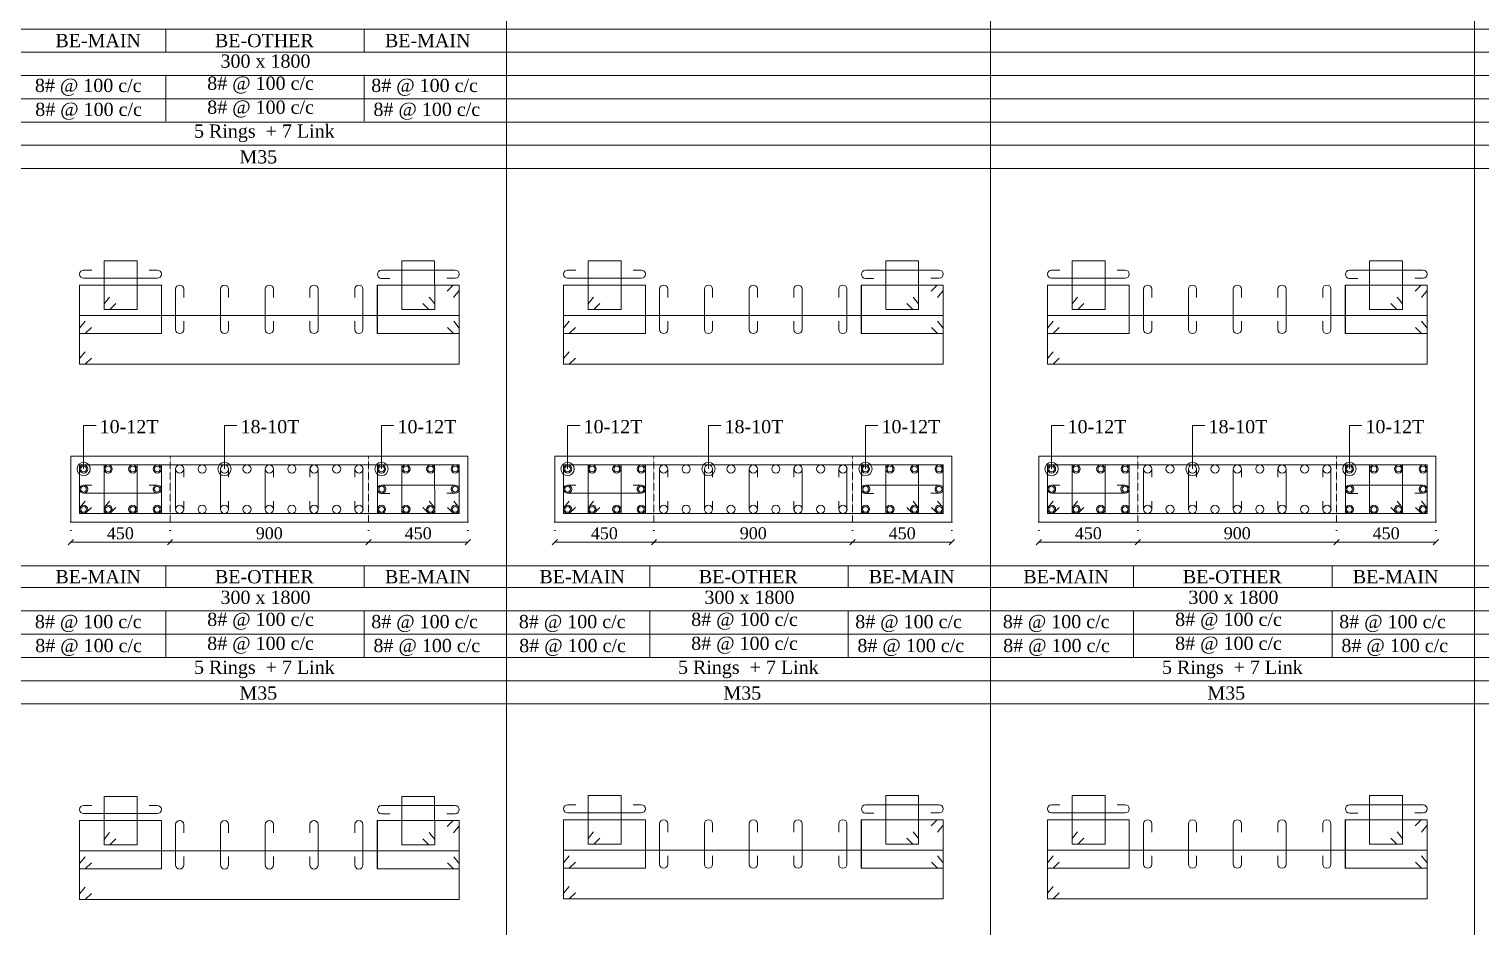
# Model space of a CAD drawing. Header units: millimetres. Extents: x 303 to 27724, y 300 to 68956.
# Drawn here: x 14593 to 21173, y 60661 to 64733 of the extents above; entities that cross this region are included whole.
import ezdxf

# ---------------------------------------------------------------- set-up
doc = ezdxf.new("R2010")
doc.units = ezdxf.units.MM
doc.linetypes.add('( Hidden )', pattern=[0.375, 0.25, -0.125])
doc.linetypes.add('DOT2', pattern=[0.125, 0, -0.125])
doc.layers.get('Defpoints').update_dxf_attribs({"lineweight": 0})
for name, color, linetype, lineweight in [('S-COL. STEEL DIA', 1, 'Continuous', 9), ('S-DIM FOOTING', 7, 'Continuous', 0), ('S-SECTION', 5, 'Continuous', 0), ('S-SECTION MARK', 7, 'Continuous', 0), ('S-SHEET', 7, 'Continuous', 0), ('S-STEEL', 1, 'Continuous', 9), ('S-STEEL-1', 1, 'Continuous', 0), ('S-STEEL-1 C.S.', 106, 'Continuous', 0), ('S-TEXT', 7, 'Continuous', 0)]:
    doc.layers.add(name, color=color, linetype=linetype, lineweight=lineweight)
doc.styles.add('AR', font='ARIALUNI.TTF', dxfattribs={"width": 0.8})
doc.styles.add('S-ROMANS', font='times.ttf')
doc.styles.add('TEXT', font='times.ttf')
doc.dimstyles.new('100', dxfattribs={"dimtxt": 180, "dimasz": 80, "dimexe": 0.18, "dimexo": 0.0625, "dimgap": 1, "dimtad": 1, "dimdec": 0, "dimzin": 0, "dimdsep": 46, "dimtxsty": 'AR', "dimblk": 'DOT', "dimcen": 0.09, "dimse1": 1, "dimse2": 1, "dimclrd": 50, "dimclrt": 256, "dimadec": 0, "dimazin": 0, "dimtfac": 1, "dimtdec": 0, "dimtix": 1, "dimtofl": 0, "dimtmove": 2, "dimatfit": 0, "dimfxl": 1, "dimtolj": 1, "dimtzin": 0, "dimlwd": -1, "dimarcsym": 0})
doc.dimstyles.new('SETU', dxfattribs={"dimtxt": 230, "dimasz": 0.2, "dimexe": 0.1, "dimexo": 0.1, "dimgap": 0.05, "dimtad": 1, "dimdec": 0, "dimzin": 0, "dimdsep": 46, "dimtxsty": 'TEXT', "dimblk": 'OBLIQUE', "dimcen": 0.09, "dimdle": 0.1, "dimclrd": 4, "dimclre": 256, "dimclrt": 256, "dimadec": 1, "dimazin": 0, "dimtfac": 1, "dimtdec": 0, "dimtix": 1, "dimtofl": 0, "dimtmove": 2, "dimatfit": 0, "dimfxl": 1, "dimtolj": 1, "dimtzin": 0, "dimlwd": -1, "dimlwe": -1, "dimarcsym": 1})

# ---------------------------------------------------------------- blocks, each defined once
blk = doc.blocks.new('*U6')
at = {"layer": 'S-COL. STEEL DIA', "lineweight": 5}
for radius in [18.5, 13, 13]:
    blk.add_circle((0, 0), radius, dxfattribs=at)
blk = doc.blocks.new('_Oblique')
at = {"color": 0, "linetype": 'ByBlock', "lineweight": -2}
blk.add_line((-0.5, -0.5), (0.5, 0.5), dxfattribs=at)
blk = doc.blocks.new('*D2163')
at = {"layer": 'Defpoints', "color": 0}
for p in [(14781.6, 62496), (15231.6, 62496), (15231.6, 62406.1)]:
    blk.add_point(p, dxfattribs=at)
at = {"layer": 'S-DIM FOOTING', "linetype": 'DOT2', "ltscale": 300}
for p, q in [((14781.6, 62495.9), (14781.6, 62406)), ((15231.6, 62495.9), (15231.6, 62406))]:
    blk.add_line(p, q, dxfattribs=at)
at = {"layer": 'S-DIM FOOTING', "ltscale": 300}
blk.add_line((14781.5, 62406.1), (15231.8, 62406.1), dxfattribs=at)
at = {"layer": 'S-DIM FOOTING', "linetype": 'ByBlock', "xscale": 24, "yscale": 24, "zscale": 24, "rotation": 180}
blk.add_blockref('_Oblique', (14781.6, 62406.1), dxfattribs=at)
at = {"layer": 'S-DIM FOOTING', "linetype": 'ByBlock', "xscale": 24, "yscale": 24, "zscale": 24}
blk.add_blockref('_Oblique', (15231.6, 62406.1), dxfattribs=at)
at = {"layer": 'S-DIM FOOTING', "insert": (15006.6, 62445.6), "char_height": 54, "attachment_point": 5, "style": 'TEXT'}
blk.add_mtext('\\A1;450', dxfattribs=at)
blk = doc.blocks.new('*D2164')
at = {"layer": 'Defpoints', "color": 0}
for p in [(15231.6, 62496), (16131.6, 62496), (16131.6, 62406.1)]:
    blk.add_point(p, dxfattribs=at)
at = {"layer": 'S-DIM FOOTING', "linetype": 'DOT2', "ltscale": 300}
for p, q in [((15231.6, 62495.9), (15231.6, 62406)), ((16131.6, 62495.9), (16131.6, 62406))]:
    blk.add_line(p, q, dxfattribs=at)
at = {"layer": 'S-DIM FOOTING', "ltscale": 300}
blk.add_line((15231.5, 62406.1), (16131.8, 62406.1), dxfattribs=at)
at = {"layer": 'S-DIM FOOTING', "linetype": 'ByBlock', "xscale": 24, "yscale": 24, "zscale": 24, "rotation": 180}
blk.add_blockref('_Oblique', (15231.6, 62406.1), dxfattribs=at)
at = {"layer": 'S-DIM FOOTING', "linetype": 'ByBlock', "xscale": 24, "yscale": 24, "zscale": 24}
blk.add_blockref('_Oblique', (16131.6, 62406.1), dxfattribs=at)
at = {"layer": 'S-DIM FOOTING', "insert": (15681.6, 62445.7), "char_height": 54, "attachment_point": 5, "style": 'TEXT'}
blk.add_mtext('\\A1;900', dxfattribs=at)
blk = doc.blocks.new('*D2165')
at = {"layer": 'Defpoints', "color": 0}
for p in [(16131.6, 62496), (16581.6, 62496), (16581.6, 62406.1)]:
    blk.add_point(p, dxfattribs=at)
at = {"layer": 'S-DIM FOOTING', "linetype": 'DOT2', "ltscale": 300}
for p, q in [((16131.6, 62495.9), (16131.6, 62406)), ((16581.6, 62495.9), (16581.6, 62406))]:
    blk.add_line(p, q, dxfattribs=at)
at = {"layer": 'S-DIM FOOTING', "ltscale": 300}
blk.add_line((16131.5, 62406.1), (16581.8, 62406.1), dxfattribs=at)
at = {"layer": 'S-DIM FOOTING', "linetype": 'ByBlock', "xscale": 24, "yscale": 24, "zscale": 24, "rotation": 180}
blk.add_blockref('_Oblique', (16131.6, 62406.1), dxfattribs=at)
at = {"layer": 'S-DIM FOOTING', "linetype": 'ByBlock', "xscale": 24, "yscale": 24, "zscale": 24}
blk.add_blockref('_Oblique', (16581.6, 62406.1), dxfattribs=at)
at = {"layer": 'S-DIM FOOTING', "insert": (16356.6, 62445.6), "char_height": 54, "attachment_point": 5, "style": 'TEXT'}
blk.add_mtext('\\A1;450', dxfattribs=at)
blk = doc.blocks.new('*U74')
at = {"layer": 'S-COL. STEEL DIA', "lineweight": 5}
blk.add_circle((0, 0), 18.5, dxfattribs=at)
blk = doc.blocks.new('_Dot')
at = {"linetype": 'ByBlock', "lineweight": -2}
blk.add_line((-0.5, 0), (-1, 0), dxfattribs=at)
at = {"linetype": 'ByBlock', "const_width": 0.5}
blk.add_lwpolyline([(-0.25, 0, 1), (0.25, 0, 1)], format="xyb", close=True, dxfattribs=at)
blk = doc.blocks.new('*D2214')
at = {"layer": 'Defpoints', "color": 0}
for p in [(16975.2, 62496), (17425.2, 62496), (17425.2, 62406.1)]:
    blk.add_point(p, dxfattribs=at)
at = {"layer": 'S-DIM FOOTING', "linetype": 'DOT2', "ltscale": 300}
for p, q in [((16975.2, 62495.9), (16975.2, 62406)), ((17425.2, 62495.9), (17425.2, 62406))]:
    blk.add_line(p, q, dxfattribs=at)
at = {"layer": 'S-DIM FOOTING', "ltscale": 300}
blk.add_line((16975.1, 62406.1), (17425.3, 62406.1), dxfattribs=at)
at = {"layer": 'S-DIM FOOTING', "linetype": 'ByBlock', "xscale": 24, "yscale": 24, "zscale": 24, "rotation": 180}
blk.add_blockref('_Oblique', (16975.2, 62406.1), dxfattribs=at)
at = {"layer": 'S-DIM FOOTING', "linetype": 'ByBlock', "xscale": 24, "yscale": 24, "zscale": 24}
blk.add_blockref('_Oblique', (17425.2, 62406.1), dxfattribs=at)
at = {"layer": 'S-DIM FOOTING', "insert": (17200.2, 62445.6), "char_height": 54, "attachment_point": 5, "style": 'TEXT'}
blk.add_mtext('\\A1;450', dxfattribs=at)
blk = doc.blocks.new('*D2215')
at = {"layer": 'Defpoints', "color": 0}
for p in [(17425.2, 62496), (18325.2, 62496), (18325.2, 62406.1)]:
    blk.add_point(p, dxfattribs=at)
at = {"layer": 'S-DIM FOOTING', "linetype": 'DOT2', "ltscale": 300}
for p, q in [((17425.2, 62495.9), (17425.2, 62406)), ((18325.2, 62495.9), (18325.2, 62406))]:
    blk.add_line(p, q, dxfattribs=at)
at = {"layer": 'S-DIM FOOTING', "ltscale": 300}
blk.add_line((17425.1, 62406.1), (18325.3, 62406.1), dxfattribs=at)
at = {"layer": 'S-DIM FOOTING', "linetype": 'ByBlock', "xscale": 24, "yscale": 24, "zscale": 24, "rotation": 180}
blk.add_blockref('_Oblique', (17425.2, 62406.1), dxfattribs=at)
at = {"layer": 'S-DIM FOOTING', "linetype": 'ByBlock', "xscale": 24, "yscale": 24, "zscale": 24}
blk.add_blockref('_Oblique', (18325.2, 62406.1), dxfattribs=at)
at = {"layer": 'S-DIM FOOTING', "insert": (17875.2, 62445.7), "char_height": 54, "attachment_point": 5, "style": 'TEXT'}
blk.add_mtext('\\A1;900', dxfattribs=at)
blk = doc.blocks.new('*D2216')
at = {"layer": 'Defpoints', "color": 0}
for p in [(18325.2, 62496), (18775.2, 62496), (18775.2, 62406.1)]:
    blk.add_point(p, dxfattribs=at)
at = {"layer": 'S-DIM FOOTING', "linetype": 'DOT2', "ltscale": 300}
for p, q in [((18325.2, 62495.9), (18325.2, 62406)), ((18775.2, 62495.9), (18775.2, 62406))]:
    blk.add_line(p, q, dxfattribs=at)
at = {"layer": 'S-DIM FOOTING', "ltscale": 300}
blk.add_line((18325.1, 62406.1), (18775.3, 62406.1), dxfattribs=at)
at = {"layer": 'S-DIM FOOTING', "linetype": 'ByBlock', "xscale": 24, "yscale": 24, "zscale": 24, "rotation": 180}
blk.add_blockref('_Oblique', (18325.2, 62406.1), dxfattribs=at)
at = {"layer": 'S-DIM FOOTING', "linetype": 'ByBlock', "xscale": 24, "yscale": 24, "zscale": 24}
blk.add_blockref('_Oblique', (18775.2, 62406.1), dxfattribs=at)
at = {"layer": 'S-DIM FOOTING', "insert": (18550.2, 62445.6), "char_height": 54, "attachment_point": 5, "style": 'TEXT'}
blk.add_mtext('\\A1;450', dxfattribs=at)
blk = doc.blocks.new('*D2265')
at = {"layer": 'Defpoints', "color": 0}
for p in [(19168.8, 62496), (19618.8, 62496), (19618.8, 62406.1)]:
    blk.add_point(p, dxfattribs=at)
at = {"layer": 'S-DIM FOOTING', "linetype": 'DOT2', "ltscale": 300}
for p, q in [((19168.8, 62495.9), (19168.8, 62406)), ((19618.8, 62495.9), (19618.8, 62406))]:
    blk.add_line(p, q, dxfattribs=at)
at = {"layer": 'S-DIM FOOTING', "ltscale": 300}
blk.add_line((19168.7, 62406.1), (19618.9, 62406.1), dxfattribs=at)
at = {"layer": 'S-DIM FOOTING', "linetype": 'ByBlock', "xscale": 24, "yscale": 24, "zscale": 24, "rotation": 180}
blk.add_blockref('_Oblique', (19168.8, 62406.1), dxfattribs=at)
at = {"layer": 'S-DIM FOOTING', "linetype": 'ByBlock', "xscale": 24, "yscale": 24, "zscale": 24}
blk.add_blockref('_Oblique', (19618.8, 62406.1), dxfattribs=at)
at = {"layer": 'S-DIM FOOTING', "insert": (19393.8, 62445.6), "char_height": 54, "attachment_point": 5, "style": 'TEXT'}
blk.add_mtext('\\A1;450', dxfattribs=at)
blk = doc.blocks.new('*D2266')
at = {"layer": 'Defpoints', "color": 0}
for p in [(19618.8, 62496), (20518.8, 62496), (20518.8, 62406.1)]:
    blk.add_point(p, dxfattribs=at)
at = {"layer": 'S-DIM FOOTING', "linetype": 'DOT2', "ltscale": 300}
for p, q in [((19618.8, 62495.9), (19618.8, 62406)), ((20518.8, 62495.9), (20518.8, 62406))]:
    blk.add_line(p, q, dxfattribs=at)
at = {"layer": 'S-DIM FOOTING', "ltscale": 300}
blk.add_line((19618.7, 62406.1), (20518.9, 62406.1), dxfattribs=at)
at = {"layer": 'S-DIM FOOTING', "linetype": 'ByBlock', "xscale": 24, "yscale": 24, "zscale": 24, "rotation": 180}
blk.add_blockref('_Oblique', (19618.8, 62406.1), dxfattribs=at)
at = {"layer": 'S-DIM FOOTING', "linetype": 'ByBlock', "xscale": 24, "yscale": 24, "zscale": 24}
blk.add_blockref('_Oblique', (20518.8, 62406.1), dxfattribs=at)
at = {"layer": 'S-DIM FOOTING', "insert": (20068.8, 62445.7), "char_height": 54, "attachment_point": 5, "style": 'TEXT'}
blk.add_mtext('\\A1;900', dxfattribs=at)
blk = doc.blocks.new('*D2267')
at = {"layer": 'Defpoints', "color": 0}
for p in [(20518.8, 62496), (20968.8, 62496), (20968.8, 62406.1)]:
    blk.add_point(p, dxfattribs=at)
at = {"layer": 'S-DIM FOOTING', "linetype": 'DOT2', "ltscale": 300}
for p, q in [((20518.8, 62495.9), (20518.8, 62406)), ((20968.8, 62495.9), (20968.8, 62406))]:
    blk.add_line(p, q, dxfattribs=at)
at = {"layer": 'S-DIM FOOTING', "ltscale": 300}
blk.add_line((20518.7, 62406.1), (20968.9, 62406.1), dxfattribs=at)
at = {"layer": 'S-DIM FOOTING', "linetype": 'ByBlock', "xscale": 24, "yscale": 24, "zscale": 24, "rotation": 180}
blk.add_blockref('_Oblique', (20518.8, 62406.1), dxfattribs=at)
at = {"layer": 'S-DIM FOOTING', "linetype": 'ByBlock', "xscale": 24, "yscale": 24, "zscale": 24}
blk.add_blockref('_Oblique', (20968.8, 62406.1), dxfattribs=at)
at = {"layer": 'S-DIM FOOTING', "insert": (20743.8, 62445.6), "char_height": 54, "attachment_point": 5, "style": 'TEXT'}
blk.add_mtext('\\A1;450', dxfattribs=at)

msp = doc.modelspace()

# ---------------------------------------------------------------- linework, layer by layer
at = {"layer": 'S-SECTION'}
for points, elevation in [([(16581.6, 62496), (16581.6, 62796), (14781.6, 62796), (14781.6, 62496)], -5.8), ([(18775.2, 62496), (18775.2, 62796), (16975.2, 62796), (16975.2, 62496)], -4.5), ([(20968.8, 62496), (20968.8, 62796), (19168.8, 62796), (19168.8, 62496)], -7.6)]:
    msp.add_lwpolyline(points, close=True, dxfattribs=dict(at, elevation=elevation))
at = {"layer": 'S-SHEET'}
for p, q in [((16756.3, 68956, 1.3), (16756.3, 299.8, 1.9)), ((18949.8, 68956, 2.2), (18949.8, 299.8, 2.7)), ((21143.4, 68956, 3), (21143.4, 299.8, 3.5)), ((303, 64732.7, -1.1), (27724.1, 64732.7, -1.1)), ((15212.1, 64730.2, -6.7), (15212.1, 64630.6, -6.7)), ((16112.1, 64730.2, -6.7), (16112.1, 64630.6, -6.7)), ((303, 64627.5, -1.1), (27724.1, 64627.5, -1.1)), ((303, 64522.2, -1.1), (27724.1, 64522.2, -1.1)), ((303, 64522.2, -1.1), (27724.1, 64522.2, -1.1)), ((15212.1, 64525.4, -6.7), (15212.1, 64314.1, -6.7)), ((16112.1, 64525.4, -6.7), (16112.1, 64314.1, -6.7)), ((303, 64416.4, -1.1), (27724.1, 64416.4, -1.1)), ((303, 64310.9, -1.1), (27724.1, 64310.9, -1.1)), ((303, 64205.4, -1.1), (27724.1, 64205.4, -1.1)), ((303, 62298.9, 6.9), (27724.1, 62298.9, 6.9)), ((15212.1, 62298.8, -6.5), (15212.1, 62199.2, -6.5)), ((16112.1, 62298.8, -6.5), (16112.1, 62199.2, -6.5)), ((17405.7, 62298.8, -5.2), (17405.7, 62199.2, -5.2)), ((18305.7, 62298.8, -5.2), (18305.7, 62199.2, -5.2)), ((19599.2, 62298.8, -2.5), (19599.2, 62199.2, -2.5)), ((20499.2, 62298.8, -2.5), (20499.2, 62199.2, -2.5)), ((303, 62199.4, -1), (27724.1, 62199.4, -1)), ((303, 62199.4, 7.1), (27724.1, 62199.4, 7)), ((303, 62094.2, -1), (27724.1, 62094.2, -1)), ((303, 62094.2, -1), (27724.1, 62094.2, -1)), ((15212.1, 62094, -6.5), (15212.1, 61882.7, -6.5)), ((16112.1, 62094, -6.5), (16112.1, 61882.7, -6.5)), ((17405.7, 62094, -5.2), (17405.7, 61882.7, -5.2)), ((18305.7, 62094, -5.2), (18305.7, 61882.7, -5.2)), ((19599.2, 62094, -2.5), (19599.2, 61882.7, -2.5)), ((20499.2, 62094, -2.5), (20499.2, 61882.7, -2.5)), ((303, 61988.4, -1), (27724.1, 61988.4, -1)), ((303, 61882.9, -1), (27724.1, 61882.9, -1)), ((303, 61777.4, -1), (27724.1, 61777.4, -1))]:
    msp.add_line(p, q, dxfattribs=at)
at = {"layer": 'S-SHEET', "color": 0}
for p, q in [((303, 64099.9, -1.1), (27724.1, 64099.9, -1.1)), ((303, 61671.9, -1), (27724.1, 61671.9, -1))]:
    msp.add_line(p, q, dxfattribs=at)
at = {"layer": 'S-STEEL', "color": 3}
for points, elevation in [([(14877.8, 63639.6), (14840.1, 63639.6, 1), (14840.1, 63602.7), (15174, 63602.4, 1), (15174, 63639.3), (15136.8, 63639.3)], -6.1), ([(16227.8, 63602.1), (16190.1, 63602.1, -1), (16190.1, 63639), (16524, 63639.3, -1), (16524, 63602.4), (16486.8, 63602.4)], -6.1), ([(17071.4, 63639.6), (17033.7, 63639.6, 1), (17033.7, 63602.7), (17367.6, 63602.4, 1), (17367.6, 63639.3), (17330.3, 63639.3)], -4.9), ([(18421.4, 63602.1), (18383.7, 63602.1, -1), (18383.7, 63639), (18717.6, 63639.3, -1), (18717.6, 63602.4), (18680.3, 63602.4)], -4.9), ([(19264.9, 63639.6), (19227.2, 63639.6, 1), (19227.2, 63602.7), (19561.1, 63602.4, 1), (19561.1, 63639.3), (19523.9, 63639.3)], -8), ([(20614.9, 63602.1), (20577.2, 63602.1, -1), (20577.2, 63639), (20911.1, 63639.3, -1), (20911.1, 63602.4), (20873.9, 63602.4)], -8), ([(15294, 63407.6), (15294, 63369.9, -1), (15257.1, 63369.9), (15257.1, 63553, -1), (15294, 63553), (15294, 63515.7)], -5.8), ([(15497.3, 63407.6), (15497.3, 63369.9, -1), (15460.4, 63369.9), (15460.4, 63553, -1), (15497.3, 63553), (15497.3, 63515.7)], -5.8), ([(15700.5, 63407.6), (15700.5, 63369.9, -1), (15663.6, 63369.9), (15663.6, 63553, -1), (15700.5, 63553), (15700.5, 63515.7)], -5.8), ([(15866, 63407.6), (15866, 63369.9, 1), (15902.9, 63369.9), (15902.9, 63553, 1), (15866, 63553), (15866, 63515.7)], -5.8), ([(16069.2, 63407.6), (16069.2, 63369.9, 1), (16106.1, 63369.9), (16106.1, 63553, 1), (16069.2, 63553), (16069.2, 63515.7)], -5.8), ([(17487.6, 63407.6), (17487.6, 63369.9, -1), (17450.7, 63369.9), (17450.7, 63553, -1), (17487.6, 63553), (17487.6, 63515.7)], -4.5), ([(17690.8, 63407.6), (17690.8, 63369.9, -1), (17653.9, 63369.9), (17653.9, 63553, -1), (17690.8, 63553), (17690.8, 63515.7)], -4.5), ([(17894.1, 63407.6), (17894.1, 63369.9, -1), (17857.2, 63369.9), (17857.2, 63553, -1), (17894.1, 63553), (17894.1, 63515.7)], -4.5), ([(18059.6, 63407.6), (18059.6, 63369.9, 1), (18096.5, 63369.9), (18096.5, 63553, 1), (18059.6, 63553), (18059.6, 63515.7)], -4.5), ([(18262.8, 63407.6), (18262.8, 63369.9, 1), (18299.7, 63369.9), (18299.7, 63553, 1), (18262.8, 63553), (18262.8, 63515.7)], -4.5), ([(19681.2, 63407.6), (19681.2, 63369.9, -1), (19644.3, 63369.9), (19644.3, 63553, -1), (19681.2, 63553), (19681.2, 63515.7)], -7.6), ([(19884.4, 63407.6), (19884.4, 63369.9, -1), (19847.5, 63369.9), (19847.5, 63553, -1), (19884.4, 63553), (19884.4, 63515.7)], -7.6), ([(20087.6, 63407.6), (20087.6, 63369.9, -1), (20050.7, 63369.9), (20050.7, 63553, -1), (20087.6, 63553), (20087.6, 63515.7)], -7.6), ([(20253.2, 63407.6), (20253.2, 63369.9, 1), (20290.1, 63369.9), (20290.1, 63553, 1), (20253.2, 63553), (20253.2, 63515.7)], -7.6), ([(20456.4, 63407.6), (20456.4, 63369.9, 1), (20493.3, 63369.9), (20493.3, 63553, 1), (20456.4, 63553), (20456.4, 63515.7)], -7.6), ([(15294, 62699.8), (15294, 62737.5, 1), (15257.1, 62737.5), (15257.1, 62554.4, 1), (15294, 62554.4), (15294, 62591.7)], -5.8), ([(15497.3, 62699.8), (15497.3, 62737.5, 1), (15460.4, 62737.5), (15460.4, 62554.4, 1), (15497.3, 62554.4), (15497.3, 62591.7)], -5.8), ([(15700.5, 62699.8), (15700.5, 62737.5, 1), (15663.6, 62737.5), (15663.6, 62554.4, 1), (15700.5, 62554.4), (15700.5, 62591.7)], -5.8), ([(15866, 62699.8), (15866, 62737.5, -1), (15902.9, 62737.5), (15902.9, 62554.4, -1), (15866, 62554.4), (15866, 62591.7)], -5.8), ([(16069.2, 62699.8), (16069.2, 62737.5, -1), (16106.1, 62737.5), (16106.1, 62554.4, -1), (16069.2, 62554.4), (16069.2, 62591.7)], -5.8), ([(17487.6, 62699.8), (17487.6, 62737.5, 1), (17450.7, 62737.5), (17450.7, 62554.4, 1), (17487.6, 62554.4), (17487.6, 62591.7)], -4.5), ([(17690.8, 62699.8), (17690.8, 62737.5, 1), (17653.9, 62737.5), (17653.9, 62554.4, 1), (17690.8, 62554.4), (17690.8, 62591.7)], -4.5), ([(17894.1, 62699.8), (17894.1, 62737.5, 1), (17857.2, 62737.5), (17857.2, 62554.4, 1), (17894.1, 62554.4), (17894.1, 62591.7)], -4.5), ([(18059.6, 62699.8), (18059.6, 62737.5, -1), (18096.5, 62737.5), (18096.5, 62554.4, -1), (18059.6, 62554.4), (18059.6, 62591.7)], -4.5), ([(18262.8, 62699.8), (18262.8, 62737.5, -1), (18299.7, 62737.5), (18299.7, 62554.4, -1), (18262.8, 62554.4), (18262.8, 62591.7)], -4.5), ([(19681.2, 62699.8), (19681.2, 62737.5, 1), (19644.3, 62737.5), (19644.3, 62554.4, 1), (19681.2, 62554.4), (19681.2, 62591.7)], -7.6), ([(19884.4, 62699.8), (19884.4, 62737.5, 1), (19847.5, 62737.5), (19847.5, 62554.4, 1), (19884.4, 62554.4), (19884.4, 62591.7)], -7.6), ([(20087.6, 62699.8), (20087.6, 62737.5, 1), (20050.7, 62737.5), (20050.7, 62554.4, 1), (20087.6, 62554.4), (20087.6, 62591.7)], -7.6), ([(20253.2, 62699.8), (20253.2, 62737.5, -1), (20290.1, 62737.5), (20290.1, 62554.4, -1), (20253.2, 62554.4), (20253.2, 62591.7)], -7.6), ([(20456.4, 62699.8), (20456.4, 62737.5, -1), (20493.3, 62737.5), (20493.3, 62554.4, -1), (20456.4, 62554.4), (20456.4, 62591.7)], -7.6), ([(14877.8, 62664.7), (14840.1, 62664.7, 1), (14840.1, 62627.7), (15174, 62627.5, 1), (15174, 62664.4), (15136.8, 62664.4)], -6.1), ([(16227.8, 62627.1), (16190.1, 62627.1, -1), (16190.1, 62664), (16524, 62664.3, -1), (16524, 62627.4), (16486.8, 62627.4)], -6.1), ([(17071.4, 62664.7), (17033.7, 62664.7, 1), (17033.7, 62627.7), (17367.6, 62627.5, 1), (17367.6, 62664.4), (17330.3, 62664.4)], -4.9), ([(18421.4, 62627.1), (18383.7, 62627.1, -1), (18383.7, 62664), (18717.6, 62664.3, -1), (18717.6, 62627.4), (18680.3, 62627.4)], -4.9), ([(19264.9, 62664.7), (19227.2, 62664.7, 1), (19227.2, 62627.7), (19561.1, 62627.5, 1), (19561.1, 62664.4), (19523.9, 62664.4)], -8), ([(20614.9, 62627.1), (20577.2, 62627.1, -1), (20577.2, 62664), (20911.1, 62664.3, -1), (20911.1, 62627.4), (20873.9, 62627.4)], -8), ([(14877.8, 61211.8), (14840.1, 61211.8, 1), (14840.1, 61174.9), (15174, 61174.6, 1), (15174, 61211.5), (15136.8, 61211.5)], 7.4), ([(16227.8, 61174.2), (16190.1, 61174.2, -1), (16190.1, 61211.1), (16524, 61211.4, -1), (16524, 61174.5), (16486.8, 61174.5)], 7.4), ([(17071.4, 61215), (17033.7, 61215, 1), (17033.7, 61178.1), (17367.6, 61177.8, 1), (17367.6, 61214.7), (17330.3, 61214.7)], -5.1), ([(18421.4, 61177.4), (18383.7, 61177.4, -1), (18383.7, 61214.3), (18717.6, 61214.6, -1), (18717.6, 61177.7), (18680.3, 61177.7)], -5.1), ([(19264.9, 61215), (19227.2, 61215, 1), (19227.2, 61178.1), (19561.1, 61177.8, 1), (19561.1, 61214.7), (19523.9, 61214.7)], -8.2), ([(20614.9, 61177.4), (20577.2, 61177.4, -1), (20577.2, 61214.3), (20911.1, 61214.6, -1), (20911.1, 61177.7), (20873.9, 61177.7)], -8.2), ([(15294, 60979.7), (15294, 60942, -1), (15257.1, 60942), (15257.1, 61125.1, -1), (15294, 61125.1), (15294, 61087.9)], 7.7), ([(15497.3, 60979.7), (15497.3, 60942, -1), (15460.4, 60942), (15460.4, 61125.1, -1), (15497.3, 61125.1), (15497.3, 61087.9)], 7.7), ([(15700.5, 60979.7), (15700.5, 60942, -1), (15663.6, 60942), (15663.6, 61125.1, -1), (15700.5, 61125.1), (15700.5, 61087.9)], 7.7), ([(15866, 60979.7), (15866, 60942, 1), (15902.9, 60942), (15902.9, 61125.1, 1), (15866, 61125.1), (15866, 61087.9)], 7.7), ([(16069.2, 60979.7), (16069.2, 60942, 1), (16106.1, 60942), (16106.1, 61125.1, 1), (16069.2, 61125.1), (16069.2, 61087.9)], 7.7), ([(17487.6, 60982.9), (17487.6, 60945.2, -1), (17450.7, 60945.2), (17450.7, 61128.3, -1), (17487.6, 61128.3), (17487.6, 61091)], -4.7), ([(17690.8, 60982.9), (17690.8, 60945.2, -1), (17653.9, 60945.2), (17653.9, 61128.3, -1), (17690.8, 61128.3), (17690.8, 61091)], -4.7), ([(17894.1, 60982.9), (17894.1, 60945.2, -1), (17857.2, 60945.2), (17857.2, 61128.3, -1), (17894.1, 61128.3), (17894.1, 61091)], -4.7), ([(18059.6, 60982.9), (18059.6, 60945.2, 1), (18096.5, 60945.2), (18096.5, 61128.3, 1), (18059.6, 61128.3), (18059.6, 61091)], -4.7), ([(18262.8, 60982.9), (18262.8, 60945.2, 1), (18299.7, 60945.2), (18299.7, 61128.3, 1), (18262.8, 61128.3), (18262.8, 61091)], -4.7), ([(19681.2, 60982.9), (19681.2, 60945.2, -1), (19644.3, 60945.2), (19644.3, 61128.3, -1), (19681.2, 61128.3), (19681.2, 61091)], -7.8), ([(19884.4, 60982.9), (19884.4, 60945.2, -1), (19847.5, 60945.2), (19847.5, 61128.3, -1), (19884.4, 61128.3), (19884.4, 61091)], -7.8), ([(20087.6, 60982.9), (20087.6, 60945.2, -1), (20050.7, 60945.2), (20050.7, 61128.3, -1), (20087.6, 61128.3), (20087.6, 61091)], -7.8), ([(20253.2, 60982.9), (20253.2, 60945.2, 1), (20290.1, 60945.2), (20290.1, 61128.3, 1), (20253.2, 61128.3), (20253.2, 61091)], -7.8), ([(20456.4, 60982.9), (20456.4, 60945.2, 1), (20493.3, 60945.2), (20493.3, 61128.3, 1), (20456.4, 61128.3), (20456.4, 61091)], -7.8)]:
    msp.add_lwpolyline(points, format="xyb", dxfattribs=dict(at, elevation=elevation))
at = {"layer": 'S-STEEL', "color": 1}
for points, elevation in [([(16488.1, 63544.2), (16515.6, 63571.5), (16541.7, 63571.5), (16541.7, 63351.5), (16170.9, 63351.5), (16170.9, 63571.5), (16541.7, 63571.5), (16541.7, 63546.5), (16516.5, 63515.6)], -5.8), ([(18681.7, 63544.2), (18709.2, 63571.5), (18735.2, 63571.5), (18735.2, 63351.5), (18364.4, 63351.5), (18364.4, 63571.5), (18735.2, 63571.5), (18735.2, 63546.5), (18710, 63515.6)], -4.5), ([(20875.2, 63544.2), (20902.8, 63571.5), (20928.8, 63571.5), (20928.8, 63351.5), (20558, 63351.5), (20558, 63571.5), (20928.8, 63571.5), (20928.8, 63546.5), (20903.6, 63515.6)], -7.6), ([(14875.2, 63240.7), (14847.7, 63213.4), (14821.6, 63213.4), (14821.6, 63433.4), (16542.4, 63433.4), (16542.4, 63213.4), (14821.6, 63213.4), (14821.6, 63238.4), (14846.8, 63269.3)], -5.8), ([(17068.8, 63240.7), (17041.2, 63213.4), (17015.2, 63213.4), (17015.2, 63433.4), (18736, 63433.4), (18736, 63213.4), (17015.2, 63213.4), (17015.2, 63238.4), (17040.4, 63269.3)], -4.5), ([(19262.3, 63240.7), (19234.8, 63213.4), (19208.8, 63213.4), (19208.8, 63433.4), (20929.6, 63433.4), (20929.6, 63213.4), (19208.8, 63213.4), (19208.8, 63238.4), (19234, 63269.3)], -7.6), ([(14875.2, 62563.3), (14847.7, 62536), (14821.6, 62536), (14821.6, 62756), (16542.4, 62756), (16542.4, 62536), (14821.6, 62536), (14821.6, 62561), (14846.8, 62591.9)], -5.8), ([(17068.8, 62563.3), (17041.2, 62536), (17015.2, 62536), (17015.2, 62756), (18736, 62756), (18736, 62536), (17015.2, 62536), (17015.2, 62561), (17040.4, 62591.9)], -4.5), ([(19262.3, 62563.3), (19234.8, 62536), (19208.8, 62536), (19208.8, 62756), (20929.6, 62756), (20929.6, 62536), (19208.8, 62536), (19208.8, 62561), (19234, 62591.9)], -7.6), ([(16488.1, 61116.3), (16515.6, 61143.6), (16541.7, 61143.6), (16541.7, 60923.6), (16170.9, 60923.6), (16170.9, 61143.6), (16541.7, 61143.6), (16541.7, 61118.6), (16516.5, 61087.7)], 7.7), ([(18681.7, 61119.5), (18709.2, 61146.8), (18735.2, 61146.8), (18735.2, 60926.8), (18364.4, 60926.8), (18364.4, 61146.8), (18735.2, 61146.8), (18735.2, 61121.8), (18710, 61090.9)], -4.7), ([(20875.2, 61119.5), (20902.8, 61146.8), (20928.8, 61146.8), (20928.8, 60926.8), (20558, 60926.8), (20558, 61146.8), (20928.8, 61146.8), (20928.8, 61121.8), (20903.6, 61090.9)], -7.8), ([(14875.2, 60812.8), (14847.7, 60785.5), (14821.6, 60785.5), (14821.6, 61005.5), (16542.4, 61005.5), (16542.4, 60785.5), (14821.6, 60785.5), (14821.6, 60810.6), (14846.8, 60841.4)], 7.7), ([(17068.8, 60816), (17041.2, 60788.7), (17015.2, 60788.7), (17015.2, 61008.7), (18736, 61008.7), (18736, 60788.7), (17015.2, 60788.7), (17015.2, 60813.7), (17040.4, 60844.6)], -4.7), ([(19262.3, 60816), (19234.8, 60788.7), (19208.8, 60788.7), (19208.8, 61008.7), (20929.6, 61008.7), (20929.6, 60788.7), (19208.8, 60788.7), (19208.8, 60813.7), (19234, 60844.6)], -7.8)]:
    msp.add_lwpolyline(points, dxfattribs=dict(at, elevation=elevation))
at = {"layer": 'S-STEEL-1', "color": 41}
for points, elevation in [([(14986.5, 63488.2), (14959, 63460.9), (14932.9, 63460.9), (14932.9, 63680.9), (15082.3, 63680.9), (15082.3, 63460.9), (14932.9, 63460.9), (14932.9, 63485.9), (14958.1, 63516.8)], -5.8), ([(16377.6, 63488.2), (16405.1, 63460.9), (16431.2, 63460.9), (16431.1, 63680.9), (16281.7, 63680.9), (16281.7, 63460.9), (16431.2, 63460.9), (16431.2, 63485.9), (16406, 63516.8)], -5.8), ([(17180, 63488.2), (17152.5, 63460.9), (17126.5, 63460.9), (17126.5, 63680.9), (17275.9, 63680.9), (17275.9, 63460.9), (17126.5, 63460.9), (17126.5, 63485.9), (17151.7, 63516.8)], -4.5), ([(18571.2, 63488.2), (18598.7, 63460.9), (18624.7, 63460.9), (18624.7, 63680.9), (18475.3, 63680.9), (18475.3, 63460.9), (18624.7, 63460.9), (18624.7, 63485.9), (18599.5, 63516.8)], -4.5), ([(19373.6, 63488.2), (19346.1, 63460.9), (19320.1, 63460.9), (19320.1, 63680.9), (19469.5, 63680.9), (19469.5, 63460.9), (19320.1, 63460.9), (19320.1, 63485.9), (19345.3, 63516.8)], -7.6), ([(20764.7, 63488.2), (20792.3, 63460.9), (20818.3, 63460.9), (20818.3, 63680.9), (20668.9, 63680.9), (20668.9, 63460.9), (20818.3, 63460.9), (20818.3, 63485.9), (20793.1, 63516.8)], -7.6), ([(14986.5, 62563.3), (14959, 62536), (14932.9, 62536), (14932.9, 62756), (15082.3, 62756), (15082.3, 62536), (14932.9, 62536), (14932.9, 62561), (14958.1, 62591.9)], -5.8), ([(16377.6, 62563.3), (16405.1, 62536), (16431.2, 62536), (16431.1, 62756), (16281.7, 62756), (16281.7, 62536), (16431.2, 62536), (16431.2, 62561), (16406, 62591.9)], -5.8), ([(17180, 62563.3), (17152.5, 62536), (17126.5, 62536), (17126.5, 62756), (17275.9, 62756), (17275.9, 62536), (17126.5, 62536), (17126.5, 62561), (17151.7, 62591.9)], -4.5), ([(18571.2, 62563.3), (18598.7, 62536), (18624.7, 62536), (18624.7, 62756), (18475.3, 62756), (18475.3, 62536), (18624.7, 62536), (18624.7, 62561), (18599.5, 62591.9)], -4.5), ([(19373.6, 62563.3), (19346.1, 62536), (19320.1, 62536), (19320.1, 62756), (19469.5, 62756), (19469.5, 62536), (19320.1, 62536), (19320.1, 62561), (19345.3, 62591.9)], -7.6), ([(20764.7, 62563.3), (20792.3, 62536), (20818.3, 62536), (20818.3, 62756), (20668.9, 62756), (20668.9, 62536), (20818.3, 62536), (20818.3, 62561), (20793.1, 62591.9)], -7.6), ([(14986.5, 61060.3), (14959, 61033), (14932.9, 61033), (14932.9, 61253), (15082.3, 61253), (15082.3, 61033), (14932.9, 61033), (14932.9, 61058), (14958.1, 61088.9)], 7.7), ([(16377.6, 61060.3), (16405.1, 61033), (16431.2, 61033), (16431.1, 61253), (16281.7, 61253), (16281.7, 61033), (16431.2, 61033), (16431.2, 61058), (16406, 61088.9)], 7.7), ([(17180, 61063.5), (17152.5, 61036.2), (17126.5, 61036.2), (17126.5, 61256.2), (17275.9, 61256.2), (17275.9, 61036.2), (17126.5, 61036.2), (17126.5, 61061.2), (17151.7, 61092.1)], -4.7), ([(18571.2, 61063.5), (18598.7, 61036.2), (18624.7, 61036.2), (18624.7, 61256.2), (18475.3, 61256.2), (18475.3, 61036.2), (18624.7, 61036.2), (18624.7, 61061.2), (18599.5, 61092.1)], -4.7), ([(19373.6, 61063.5), (19346.1, 61036.2), (19320.1, 61036.2), (19320.1, 61256.2), (19469.5, 61256.2), (19469.5, 61036.2), (19320.1, 61036.2), (19320.1, 61061.2), (19345.3, 61092.1)], -7.8), ([(20764.7, 61063.5), (20792.3, 61036.2), (20818.3, 61036.2), (20818.3, 61256.2), (20668.9, 61256.2), (20668.9, 61036.2), (20818.3, 61036.2), (20818.3, 61061.2), (20793.1, 61092.1)], -7.8)]:
    msp.add_lwpolyline(points, dxfattribs=dict(at, elevation=elevation))
at = {"layer": 'S-STEEL-1', "color": 6}
for points, elevation in [([(14875.2, 63378.8), (14847.7, 63351.5), (14821.6, 63351.5), (14821.6, 63571.5), (15192.4, 63571.5), (15192.4, 63351.5), (14821.6, 63351.5), (14821.6, 63376.5), (14846.8, 63407.4)], -5.8), ([(16488.9, 63378.8), (16516.4, 63351.5), (16542.4, 63351.5), (16542.4, 63571.5), (16171.6, 63571.5), (16171.6, 63351.5), (16542.4, 63351.5), (16542.4, 63376.5), (16517.3, 63407.4)], -5.8), ([(17068.8, 63378.8), (17041.2, 63351.5), (17015.2, 63351.5), (17015.2, 63571.5), (17386, 63571.5), (17386, 63351.5), (17015.2, 63351.5), (17015.2, 63376.5), (17040.4, 63407.4)], -4.5), ([(18682.5, 63378.8), (18710, 63351.5), (18736, 63351.5), (18736, 63571.5), (18365.2, 63571.5), (18365.2, 63351.5), (18736, 63351.5), (18736, 63376.5), (18710.8, 63407.4)], -4.5), ([(19262.3, 63378.8), (19234.8, 63351.5), (19208.8, 63351.5), (19208.8, 63571.5), (19579.6, 63571.5), (19579.6, 63351.5), (19208.8, 63351.5), (19208.8, 63376.5), (19234, 63407.4)], -7.6), ([(20876, 63378.8), (20903.6, 63351.5), (20929.6, 63351.5), (20929.6, 63571.5), (20558.8, 63571.5), (20558.8, 63351.5), (20929.6, 63351.5), (20929.6, 63376.5), (20904.4, 63407.4)], -7.6), ([(14875.2, 62563.3), (14847.7, 62536), (14821.6, 62536), (14821.6, 62756), (15192.4, 62756), (15192.4, 62536), (14821.6, 62536), (14821.6, 62561), (14846.8, 62591.9)], -5.8), ([(16488.9, 62563.3), (16516.4, 62536), (16542.4, 62536), (16542.4, 62756), (16171.6, 62756), (16171.6, 62536), (16542.4, 62536), (16542.4, 62561), (16517.3, 62591.9)], -5.8), ([(17068.8, 62563.3), (17041.2, 62536), (17015.2, 62536), (17015.2, 62756), (17386, 62756), (17386, 62536), (17015.2, 62536), (17015.2, 62561), (17040.4, 62591.9)], -4.5), ([(18682.5, 62563.3), (18710, 62536), (18736, 62536), (18736, 62756), (18365.2, 62756), (18365.2, 62536), (18736, 62536), (18736, 62561), (18710.8, 62591.9)], -4.5), ([(19262.3, 62563.3), (19234.8, 62536), (19208.8, 62536), (19208.8, 62756), (19579.6, 62756), (19579.6, 62536), (19208.8, 62536), (19208.8, 62561), (19234, 62591.9)], -7.6), ([(20876, 62563.3), (20903.6, 62536), (20929.6, 62536), (20929.6, 62756), (20558.8, 62756), (20558.8, 62536), (20929.6, 62536), (20929.6, 62561), (20904.4, 62591.9)], -7.6), ([(14875.2, 60950.9), (14847.7, 60923.6), (14821.6, 60923.6), (14821.6, 61143.6), (15192.4, 61143.6), (15192.4, 60923.6), (14821.6, 60923.6), (14821.6, 60948.6), (14846.8, 60979.5)], 7.7), ([(16488.9, 60950.9), (16516.4, 60923.6), (16542.4, 60923.6), (16542.4, 61143.6), (16171.6, 61143.6), (16171.6, 60923.6), (16542.4, 60923.6), (16542.4, 60948.6), (16517.3, 60979.5)], 7.7), ([(17068.8, 60954.1), (17041.2, 60926.8), (17015.2, 60926.8), (17015.2, 61146.8), (17386, 61146.8), (17386, 60926.8), (17015.2, 60926.8), (17015.2, 60951.8), (17040.4, 60982.7)], -4.7), ([(18682.5, 60954.1), (18710, 60926.8), (18736, 60926.8), (18736, 61146.8), (18365.2, 61146.8), (18365.2, 60926.8), (18736, 60926.8), (18736, 60951.8), (18710.8, 60982.7)], -4.7), ([(19262.3, 60954.1), (19234.8, 60926.8), (19208.8, 60926.8), (19208.8, 61146.8), (19579.6, 61146.8), (19579.6, 60926.8), (19208.8, 60926.8), (19208.8, 60951.8), (19234, 60982.7)], -7.8), ([(20876, 60954.1), (20903.6, 60926.8), (20929.6, 60926.8), (20929.6, 61146.8), (20558.8, 61146.8), (20558.8, 60926.8), (20929.6, 60926.8), (20929.6, 60951.8), (20904.4, 60982.7)], -7.8)]:
    msp.add_lwpolyline(points, dxfattribs=dict(at, elevation=elevation))
at = {"layer": 'S-STEEL-1 C.S.', "color": 8, "linetype": '( Hidden )'}
for p, q in [((15231.6, 62496, -5.8), (15231.6, 62796, -5.8)), ((16131.6, 62496, -5.8), (16131.6, 62796, -5.8)), ((17425.2, 62496, -4.5), (17425.2, 62796, -4.5)), ((18325.2, 62496, -4.5), (18325.2, 62796, -4.5)), ((19618.8, 62496, -7.6), (19618.8, 62796, -7.6)), ((20518.8, 62496, -7.6), (20518.8, 62796, -7.6))]:
    msp.add_line(p, q, dxfattribs=at)

# ---------------------------------------------------------------- block references
at = {"layer": 'S-COL. STEEL DIA', "xscale": -1, "rotation": 180}
for name, p in [('*U6', (14840.1, 62737.5, -5.8)), ('*U74', (15275.6, 62737.5, -5.8)), ('*U74', (15377.2, 62737.5, -5.8)), ('*U74', (15478.8, 62737.5, -5.8)), ('*U74', (15580.4, 62737.5, -5.8)), ('*U74', (15682, 62737.5, -5.8)), ('*U74', (15783.7, 62737.5, -5.8)), ('*U74', (15885.3, 62737.5, -5.8)), ('*U74', (15986.9, 62737.5, -5.8)), ('*U74', (16088.5, 62737.5, -5.8)), ('*U6', (16190.1, 62737.5, -5.8)), ('*U6', (16301.4, 62737.5, -5.8)), ('*U6', (16412.7, 62737.5, -5.8)), ('*U6', (17033.7, 62737.5, -4.5)), ('*U74', (17469.2, 62737.5, -4.5)), ('*U74', (17570.8, 62737.5, -4.5)), ('*U74', (17672.4, 62737.5, -4.5)), ('*U74', (17774, 62737.5, -4.5)), ('*U74', (17875.6, 62737.5, -4.5)), ('*U74', (17977.2, 62737.5, -4.5)), ('*U74', (18078.8, 62737.5, -4.5)), ('*U74', (18180.4, 62737.5, -4.5)), ('*U74', (18282.1, 62737.5, -4.5)), ('*U6', (18383.7, 62737.5, -4.5)), ('*U6', (18495, 62737.5, -4.5)), ('*U6', (18606.3, 62737.5, -4.5)), ('*U6', (19227.2, 62737.5, -7.6)), ('*U74', (19662.7, 62737.5, -7.6)), ('*U74', (19764.3, 62737.5, -7.6)), ('*U74', (19865.9, 62737.5, -7.6)), ('*U74', (19967.6, 62737.5, -7.6)), ('*U74', (20069.2, 62737.5, -7.6)), ('*U74', (20170.8, 62737.5, -7.6)), ('*U74', (20272.4, 62737.5, -7.6)), ('*U74', (20374, 62737.5, -7.6)), ('*U74', (20475.6, 62737.5, -7.6)), ('*U6', (20577.2, 62737.5, -7.6)), ('*U6', (20688.5, 62737.5, -7.6)), ('*U6', (20799.8, 62737.5, -7.6))]:
    msp.add_blockref(name, p, dxfattribs=at)
at = {"layer": 'S-COL. STEEL DIA', "rotation": 180}
for p in [(14951.4, 62737.5, -5.8), (15062.7, 62737.5, -5.8), (15174, 62737.5, -5.8), (16524, 62737.5, -5.8), (17145, 62737.5, -4.5), (17256.3, 62737.5, -4.5), (17367.6, 62737.5, -4.5), (18717.6, 62737.5, -4.5), (19338.5, 62737.5, -7.6), (19449.8, 62737.5, -7.6), (19561.1, 62737.5, -7.6), (20911.1, 62737.5, -7.6)]:
    msp.add_blockref('*U6', p, dxfattribs=at)
at = {"layer": 'S-COL. STEEL DIA'}
for name, p in [('*U6', (14840.1, 62646, -5.8)), ('*U6', (16190.9, 62646, -5.8)), ('*U6', (17033.7, 62646, -4.5)), ('*U6', (18384.5, 62646, -4.5)), ('*U6', (19227.2, 62646, -7.6)), ('*U6', (20578, 62646, -7.6)), ('*U6', (14840.1, 62554.4, -5.8)), ('*U74', (15275.6, 62554.4, -5.8)), ('*U74', (15377.2, 62554.4, -5.8)), ('*U74', (15478.8, 62554.4, -5.8)), ('*U74', (15580.4, 62554.4, -5.8)), ('*U74', (15682, 62554.4, -5.8)), ('*U74', (15783.7, 62554.4, -5.8)), ('*U74', (15885.3, 62554.4, -5.8)), ('*U74', (15986.9, 62554.4, -5.8)), ('*U74', (16088.5, 62554.4, -5.8)), ('*U6', (16190.1, 62554.4, -5.8)), ('*U6', (16301.4, 62554.4, -5.8)), ('*U6', (16412.7, 62554.4, -5.8)), ('*U6', (17033.7, 62554.4, -4.5)), ('*U74', (17469.2, 62554.4, -4.5)), ('*U74', (17570.8, 62554.4, -4.5)), ('*U74', (17672.4, 62554.4, -4.5)), ('*U74', (17774, 62554.4, -4.5)), ('*U74', (17875.6, 62554.4, -4.5)), ('*U74', (17977.2, 62554.4, -4.5)), ('*U74', (18078.8, 62554.4, -4.5)), ('*U74', (18180.4, 62554.4, -4.5)), ('*U74', (18282.1, 62554.4, -4.5)), ('*U6', (18383.7, 62554.4, -4.5)), ('*U6', (18495, 62554.4, -4.5)), ('*U6', (18606.3, 62554.4, -4.5)), ('*U6', (19227.2, 62554.4, -7.6)), ('*U74', (19662.7, 62554.4, -7.6)), ('*U74', (19764.3, 62554.4, -7.6)), ('*U74', (19865.9, 62554.4, -7.6)), ('*U74', (19967.6, 62554.4, -7.6)), ('*U74', (20069.2, 62554.4, -7.6)), ('*U74', (20170.8, 62554.4, -7.6)), ('*U74', (20272.4, 62554.4, -7.6)), ('*U74', (20374, 62554.4, -7.6)), ('*U74', (20475.6, 62554.4, -7.6)), ('*U6', (20577.2, 62554.4, -7.6)), ('*U6', (20688.5, 62554.4, -7.6)), ('*U6', (20799.8, 62554.4, -7.6))]:
    msp.add_blockref(name, p, dxfattribs=at)
at = {"layer": 'S-COL. STEEL DIA', "xscale": -1}
for p in [(15173.2, 62646, -5.8), (16524, 62646, -5.8), (17366.8, 62646, -4.5), (18717.6, 62646, -4.5), (19560.3, 62646, -7.6), (20911.1, 62646, -7.6), (14951.4, 62554.4, -5.8), (15062.7, 62554.4, -5.8), (15174, 62554.4, -5.8), (16524, 62554.4, -5.8), (17145, 62554.4, -4.5), (17256.3, 62554.4, -4.5), (17367.6, 62554.4, -4.5), (18717.6, 62554.4, -4.5), (19338.5, 62554.4, -7.6), (19449.8, 62554.4, -7.6), (19561.1, 62554.4, -7.6), (20911.1, 62554.4, -7.6)]:
    msp.add_blockref('*U6', p, dxfattribs=at)

# ---------------------------------------------------------------- texts
at = {"layer": 'S-TEXT', "style": 'S-ROMANS'}
for s, p in [('BE-MAIN ', (14712.2, 64650.4, -6.7)), ('BE-OTHER', (15435.2, 64650.4, -6.7)), ('BE-MAIN ', (16205.7, 64650.4, -6.7)), ('300 x 1800', (15460.4, 64557.2, -6.7)), ('8# @ 100 c/c', (14619.2, 64446.9, -6.7)), ('8# @ 100 c/c', (15400.2, 64456.9, -6.7)), ('8# @ 100 c/c', (16143.7, 64446.9, -6.7)), ('8# @ 100 c/c', (14620.7, 64338.3, -6.7)), ('8# @ 100 c/c', (15400.2, 64348.3, -6.7)), ('8# @ 100 c/c', (16153.7, 64338.3, -6.7)), ('5 Rings  + 7 Link', (15340.4, 64239.8, -6.7)), ('M35', (15546.3, 64123.1, -6.7)), ('BE-MAIN ', (14712.2, 62219, -6.5)), ('BE-OTHER', (15435.2, 62219, -6.5)), ('BE-MAIN ', (16205.7, 62219, -6.5)), ('BE-MAIN ', (16905.7, 62219, -5.2)), ('BE-OTHER', (17628.7, 62219, -5.2)), ('BE-MAIN ', (18399.2, 62219, -5.2)), ('BE-MAIN ', (19099.3, 62219, -2.5)), ('BE-OTHER', (19822.3, 62219, -2.5)), ('BE-MAIN ', (20592.8, 62219, -2.5)), ('300 x 1800', (15460.4, 62125.7, -6.5)), ('300 x 1800', (17653.9, 62125.7, -5.2)), ('300 x 1800', (19847.5, 62125.7, -2.5)), ('8# @ 100 c/c', (14619.2, 62015.5, -6.5)), ('8# @ 100 c/c', (15400.2, 62025.5, -6.5)), ('8# @ 100 c/c', (16143.7, 62015.5, -6.5)), ('8# @ 100 c/c', (16812.7, 62015.5, -5.2)), ('8# @ 100 c/c', (17593.7, 62025.5, -5.2)), ('8# @ 100 c/c', (18337.2, 62015.5, -5.2)), ('8# @ 100 c/c', (19006.3, 62015.5, -2.5)), ('8# @ 100 c/c', (19787.3, 62025.5, -2.5)), ('8# @ 100 c/c', (20530.8, 62015.5, -2.5)), ('8# @ 100 c/c', (14620.7, 61906.9, -6.5)), ('8# @ 100 c/c', (15400.2, 61916.9, -6.5)), ('8# @ 100 c/c', (16153.7, 61906.9, -6.5)), ('8# @ 100 c/c', (16814.2, 61906.9, -5.2)), ('8# @ 100 c/c', (17593.7, 61916.9, -5.2)), ('8# @ 100 c/c', (18347.2, 61906.9, -5.2)), ('8# @ 100 c/c', (19007.8, 61906.9, -2.5)), ('8# @ 100 c/c', (19787.3, 61916.9, -2.5)), ('8# @ 100 c/c', (20540.8, 61906.9, -2.5)), ('5 Rings  + 7 Link', (15340.4, 61808.4, -6.5)), ('5 Rings  + 7 Link', (17534, 61808.4, -5.2)), ('5 Rings  + 7 Link', (19727.5, 61808.4, -2.5)), ('M35', (15546.3, 61691.7, -6.5)), ('M35', (17739.9, 61691.7, -5.2)), ('M35', (19933.4, 61691.7, -2.5))]:
    msp.add_text(s, height=60, dxfattribs=at).set_placement(p)
at = {"layer": 'S-TEXT', "color": 7, "style": 'TEXT'}
for s, p in [('10-12T', (14912.7, 62899.6, -5.8)), ('18-10T', (15551.4, 62899.6, -5.8)), ('10-12T', (16262.7, 62899.6, -5.8)), ('10-12T', (17106.2, 62899.6, -4.5)), ('18-10T', (17744.9, 62899.6, -4.5)), ('10-12T', (18456.2, 62899.6, -4.5)), ('10-12T', (19299.8, 62899.6, -7.6)), ('18-10T', (19938.5, 62899.6, -7.6)), ('10-12T', (20649.8, 62899.6, -7.6))]:
    msp.add_text(s, height=60, dxfattribs=at).set_placement(p)

# ---------------------------------------------------------------- dimensions: what is measured, and where the dimension line sits
at = {"layer": 'S-DIM FOOTING', "ltscale": 300}
for base, p1, p2, picture, middle in [((15231.6, 62406.1, -6.1), (14781.6, 62496, -5.8), (15231.6, 62496, -5.8), '*D2163', (15006.6, 62445.6, -6.1)), ((16131.6, 62406.1, -6.1), (15231.6, 62496, -5.8), (16131.6, 62496, -5.8), '*D2164', (15681.6, 62445.7, -6.1)), ((16581.6, 62406.1, -6.1), (16131.6, 62496, -5.8), (16581.6, 62496, -5.8), '*D2165', (16356.6, 62445.6, -6.1)), ((17425.2, 62406.1, -4.9), (16975.2, 62496, -4.5), (17425.2, 62496, -4.5), '*D2214', (17200.2, 62445.6, -4.9)), ((18325.2, 62406.1, -4.9), (17425.2, 62496, -4.5), (18325.2, 62496, -4.5), '*D2215', (17875.2, 62445.7, -4.9)), ((18775.2, 62406.1, -4.9), (18325.2, 62496, -4.5), (18775.2, 62496, -4.5), '*D2216', (18550.2, 62445.6, -4.9)), ((19618.8, 62406.1, -8), (19168.8, 62496, -7.6), (19618.8, 62496, -7.6), '*D2265', (19393.8, 62445.6, -8)), ((20518.8, 62406.1, -8), (19618.8, 62496, -7.6), (20518.8, 62496, -7.6), '*D2266', (20068.8, 62445.7, -8)), ((20968.8, 62406.1, -8), (20518.8, 62496, -7.6), (20968.8, 62496, -7.6), '*D2267', (20743.8, 62445.6, -8))]:
    dim = msp.add_linear_dim(base=base, p1=p1, p2=p2, angle=180, dimstyle='SETU', override={"dimscale": 1.2, "dimtxt": 45, "dimasz": 20, "dimgap": 10, "dimblk1": 'Oblique', "dimblk2": 'Oblique', "dimsah": 1, "dimclrd": 256, "dimarcsym": 1}, dxfattribs=at)
    dim.commit()
    dim.dimension.update_dxf_attribs({"geometry": picture, "text_midpoint": middle})

# ---------------------------------------------------------------- leaders
at = {"layer": 'S-SECTION MARK'}
for points in [[(14840.1, 62737.5, -5.8), (14840.1, 62935.5, -5.8), (14896.5, 62935.5, -5.8)], [(15478.8, 62737.5, -5.8), (15478.8, 62935.5, -5.8), (15535.2, 62935.5, -5.8)], [(16190.1, 62737.5, -5.8), (16190.1, 62935.5, -5.8), (16246.5, 62935.5, -5.8)], [(17033.7, 62737.5, -4.5), (17033.7, 62935.5, -4.5), (17090.1, 62935.5, -4.5)], [(17672.4, 62737.5, -4.5), (17672.4, 62935.5, -4.5), (17728.8, 62935.5, -4.5)], [(18383.7, 62737.5, -4.5), (18383.7, 62935.5, -4.5), (18440.1, 62935.5, -4.5)], [(19227.2, 62737.5, -7.6), (19227.2, 62935.5, -7.6), (19283.7, 62935.5, -7.6)], [(19865.9, 62737.5, -7.6), (19865.9, 62935.5, -7.6), (19922.4, 62935.5, -7.6)], [(20577.2, 62737.5, -7.6), (20577.2, 62935.5, -7.6), (20633.7, 62935.5, -7.6)]]:
    msp.add_leader(points, dimstyle='100', override={"dimasz": 60, "dimtad": 0, "dimclrd": 256, "dimldrblk": 'DotBlank', "dimfxl": 50, "dimfxlon": 1, "dimarcsym": 1}, dxfattribs=at)

doc.saveas('drawing.dxf')
